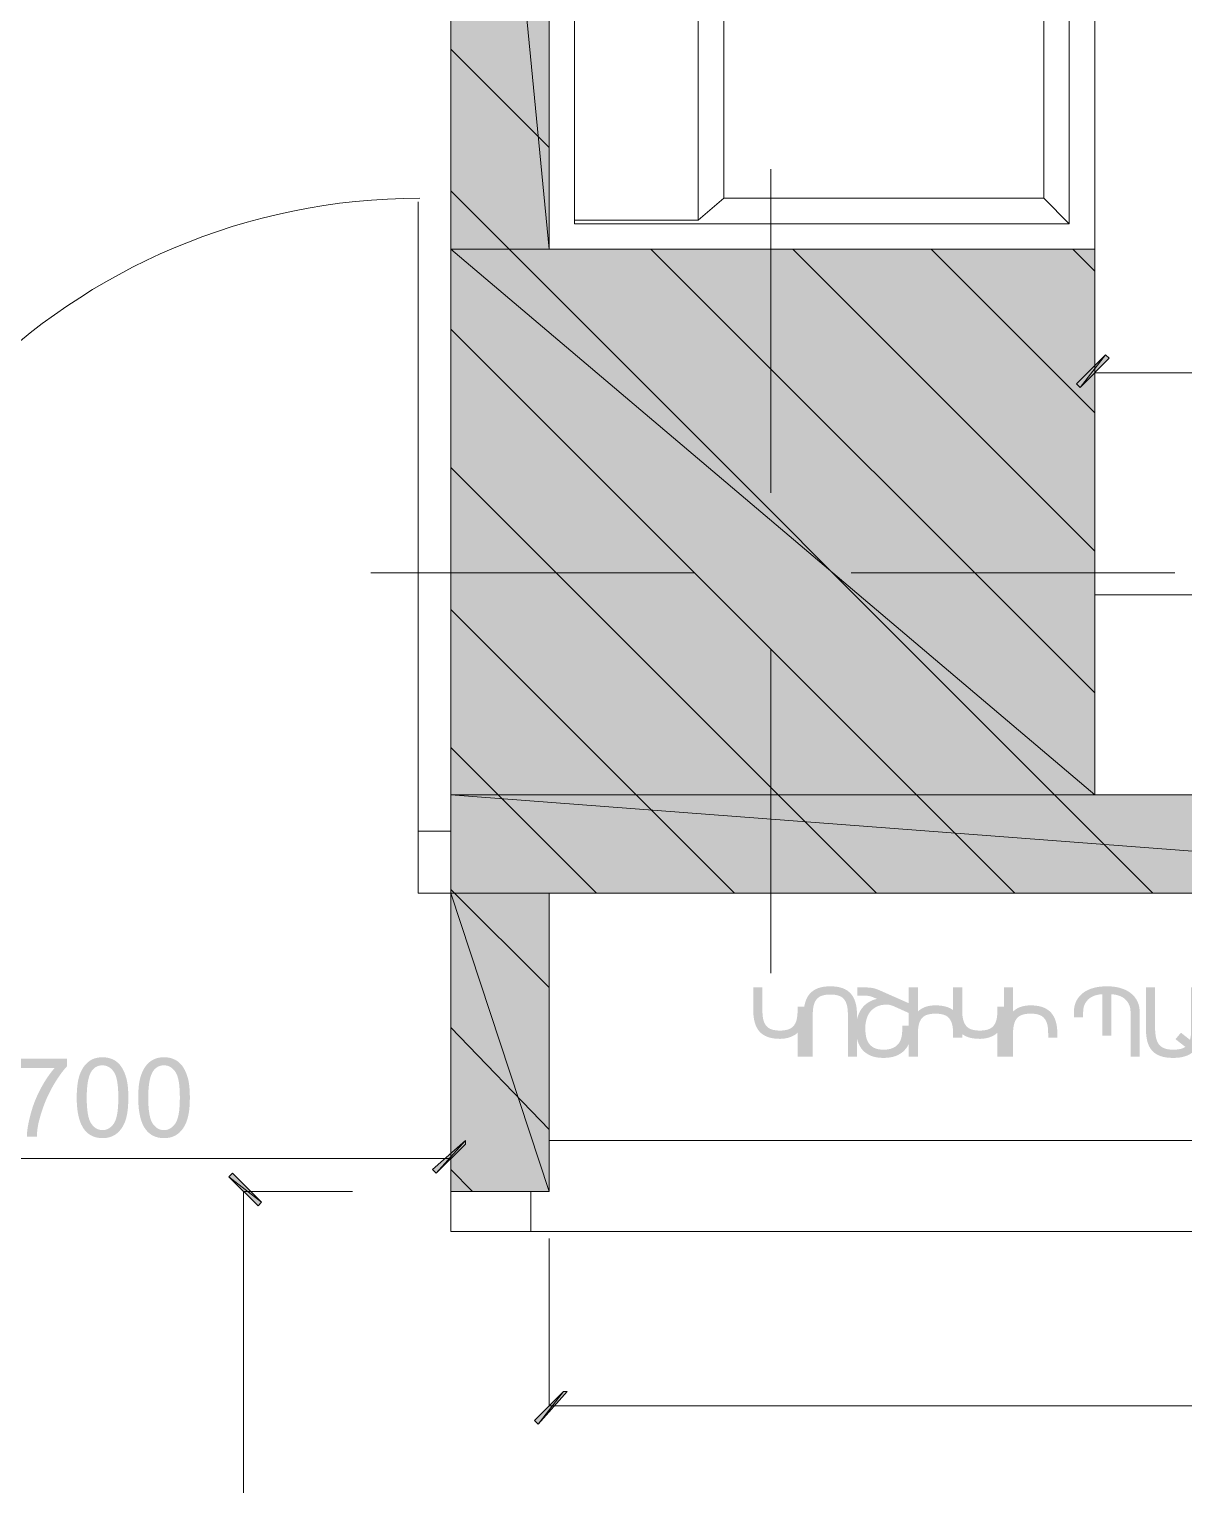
# Model space of a CAD drawing. Header units: inches. Extents: x 23 to 314, y 14 to 225.
# Drawn here: x 185.31 to 201.49, y 121.15 to 141.55 of the extents above; entities that cross this region are included whole.
import ezdxf

# ---------------------------------------------------------------- set-up
doc = ezdxf.new("R2010")
doc.units = ezdxf.units.IN
for name, color, linetype in [('BUYSER', 7, 'Continuous'), ('DIM', 7, 'Continuous'), ('Doors', 7, 'Continuous'), ('KAHUYQNER', 7, 'Continuous'), ('walls', 7, 'Continuous')]:
    doc.layers.add(name, color=color, linetype=linetype)

msp = doc.modelspace()

# ---------------------------------------------------------------- hatches: boundary and pattern name
at = {"layer": 'BUYSER', "true_color": 0x939598, "transparency": 33554687}
for points in [[(192.598, 138.464), (191.222, 138.464), (191.222, 152.684), (192.598, 152.684)], [(200.244, 130.819), (191.222, 130.819), (191.222, 138.464), (200.244, 138.464)], [(209.367, 129.443), (191.222, 129.443), (191.222, 130.819), (209.367, 130.819)], [(192.598, 125.263), (191.222, 125.263), (191.222, 129.443), (192.598, 129.443)]]:
    msp.add_hatch(color=252, dxfattribs=at).paths.add_polyline_path(points, flags=0)
at = {"layer": 'DIM', "true_color": 0x6ec1dd, "transparency": 33554687}
for points in [[(200.04, 136.527), (199.989, 136.578), (200.396, 136.986), (200.447, 136.935)], [(191.426, 125.977), (191.426, 125.926), (191.018, 125.518), (190.967, 125.569)], [(188.113, 125.467), (188.164, 125.518), (188.572, 125.11), (188.521, 125.059)], [(192.445, 122.001), (192.394, 122.052), (192.802, 122.46), (192.853, 122.46)]]:
    msp.add_hatch(color=133, dxfattribs=at).paths.add_polyline_path(points, flags=0)
h = msp.add_hatch(color=133, dxfattribs=at)
edge = h.paths.add_edge_path(flags=0)
edge.add_spline(control_points=[(185.128, 126.992), (185.128, 126.992), (185.128, 127.123), (185.128, 127.123), (185.128, 127.123), (185.846, 127.123), (185.846, 127.123), (185.846, 127.123), (185.846, 127.017), (185.846, 127.017), (185.777, 126.943), (185.707, 126.843), (185.636, 126.717), (185.568, 126.595), (185.515, 126.467), (185.476, 126.333), (185.46, 126.278), (185.447, 126.23), (185.439, 126.188), (185.429, 126.132), (185.423, 126.079), (185.423, 126.028), (185.423, 126.028), (185.283, 126.028), (185.283, 126.028), (185.283, 126.111), (185.301, 126.217), (185.335, 126.344), (185.367, 126.467), (185.414, 126.586), (185.476, 126.702), (185.537, 126.817), (185.603, 126.914), (185.672, 126.992), (185.672, 126.992), (185.128, 126.992), (185.128, 126.992)], knot_values=[0, 0, 0, 0, 1, 1, 1, 2, 2, 2, 3, 3, 3, 4, 4, 4, 5, 5, 5, 6, 6, 6, 7, 7, 7, 8, 8, 8, 9, 9, 9, 10, 10, 10, 11, 11, 11, 12, 12, 12, 12], degree=3, periodic=1)
h = msp.add_hatch(color=133, dxfattribs=at)
edge = h.paths.add_edge_path(flags=0)
edge.add_spline(control_points=[(185.981, 126.575), (185.981, 126.64), (185.984, 126.699), (185.991, 126.752), (185.997, 126.805), (186.007, 126.851), (186.021, 126.891), (186.048, 126.971), (186.089, 127.033), (186.142, 127.076), (186.195, 127.12), (186.262, 127.142), (186.343, 127.142), (186.402, 127.142), (186.454, 127.13), (186.499, 127.106), (186.544, 127.082), (186.581, 127.047), (186.61, 127.003), (186.639, 126.958), (186.662, 126.903), (186.679, 126.838), (186.696, 126.772), (186.704, 126.685), (186.704, 126.575), (186.704, 126.443), (186.691, 126.338), (186.665, 126.259), (186.638, 126.181), (186.598, 126.119), (186.544, 126.075), (186.491, 126.031), (186.423, 126.009), (186.343, 126.009), (186.236, 126.009), (186.152, 126.047), (186.091, 126.124), (186.018, 126.217), (185.981, 126.367), (185.981, 126.575)], knot_values=[0, 0, 0, 0, 1, 1, 1, 2, 2, 2, 3, 3, 3, 4, 4, 4, 5, 5, 5, 6, 6, 6, 7, 7, 7, 8, 8, 8, 9, 9, 9, 10, 10, 10, 11, 11, 11, 12, 12, 12, 13, 13, 13, 13], degree=3, periodic=1)
edge = h.paths.add_edge_path(flags=0)
edge.add_spline(control_points=[(186.121, 126.575), (186.121, 126.394), (186.142, 126.273), (186.185, 126.212), (186.227, 126.151), (186.28, 126.121), (186.343, 126.121), (186.404, 126.121), (186.457, 126.151), (186.5, 126.212), (186.543, 126.273), (186.564, 126.394), (186.564, 126.575), (186.564, 126.758), (186.543, 126.879), (186.5, 126.939), (186.458, 126.999), (186.405, 127.029), (186.341, 127.029), (186.279, 127.029), (186.229, 127.003), (186.191, 126.95), (186.144, 126.882), (186.121, 126.757), (186.121, 126.575)], knot_values=[0, 0, 0, 0, 1, 1, 1, 2, 2, 2, 3, 3, 3, 4, 4, 4, 5, 5, 5, 6, 6, 6, 7, 7, 7, 8, 8, 8, 8], degree=3, periodic=1)
h = msp.add_hatch(color=133, dxfattribs=at)
edge = h.paths.add_edge_path(flags=0)
edge.add_spline(control_points=[(186.843, 126.575), (186.843, 126.64), (186.846, 126.699), (186.852, 126.752), (186.859, 126.805), (186.869, 126.851), (186.883, 126.891), (186.91, 126.971), (186.95, 127.033), (187.003, 127.076), (187.057, 127.12), (187.124, 127.142), (187.204, 127.142), (187.263, 127.142), (187.315, 127.13), (187.361, 127.106), (187.406, 127.082), (187.443, 127.047), (187.472, 127.003), (187.501, 126.958), (187.524, 126.903), (187.541, 126.838), (187.558, 126.772), (187.566, 126.685), (187.566, 126.575), (187.566, 126.443), (187.553, 126.338), (187.526, 126.259), (187.5, 126.181), (187.46, 126.119), (187.406, 126.075), (187.352, 126.031), (187.285, 126.009), (187.204, 126.009), (187.097, 126.009), (187.013, 126.047), (186.952, 126.124), (186.879, 126.217), (186.843, 126.367), (186.843, 126.575)], knot_values=[0, 0, 0, 0, 1, 1, 1, 2, 2, 2, 3, 3, 3, 4, 4, 4, 5, 5, 5, 6, 6, 6, 7, 7, 7, 8, 8, 8, 9, 9, 9, 10, 10, 10, 11, 11, 11, 12, 12, 12, 13, 13, 13, 13], degree=3, periodic=1)
edge = h.paths.add_edge_path(flags=0)
edge.add_spline(control_points=[(186.983, 126.575), (186.983, 126.394), (187.004, 126.273), (187.046, 126.212), (187.089, 126.151), (187.141, 126.121), (187.204, 126.121), (187.266, 126.121), (187.318, 126.151), (187.361, 126.212), (187.405, 126.273), (187.426, 126.394), (187.426, 126.575), (187.426, 126.758), (187.405, 126.879), (187.362, 126.939), (187.319, 126.999), (187.266, 127.029), (187.203, 127.029), (187.141, 127.029), (187.091, 127.003), (187.053, 126.95), (187.006, 126.882), (186.983, 126.757), (186.983, 126.575)], knot_values=[0, 0, 0, 0, 1, 1, 1, 2, 2, 2, 3, 3, 3, 4, 4, 4, 5, 5, 5, 6, 6, 6, 7, 7, 7, 8, 8, 8, 8], degree=3, periodic=1)
at = {"layer": 'KAHUYQNER', "true_color": 0x939598, "transparency": 33554687}
h = msp.add_hatch(color=252, dxfattribs=at)
edge = h.paths.add_edge_path(flags=0)
edge.add_spline(control_points=[(196.208, 127.149), (196.208, 127.149), (196.08, 127.149), (196.08, 127.149), (196.08, 127.149), (196.08, 127.486), (196.08, 127.486), (196.068, 127.474), (196.053, 127.463), (196.036, 127.452), (196.019, 127.442), (195.999, 127.433), (195.978, 127.425), (195.957, 127.417), (195.934, 127.411), (195.91, 127.407), (195.885, 127.402), (195.86, 127.4), (195.833, 127.4), (195.767, 127.4), (195.71, 127.409), (195.662, 127.426), (195.615, 127.444), (195.576, 127.469), (195.546, 127.503), (195.516, 127.537), (195.494, 127.579), (195.48, 127.63), (195.466, 127.68), (195.459, 127.737), (195.459, 127.803), (195.459, 127.803), (195.459, 128.12), (195.459, 128.12), (195.459, 128.12), (195.588, 128.12), (195.588, 128.12), (195.588, 128.12), (195.588, 127.794), (195.588, 127.794), (195.588, 127.741), (195.592, 127.697), (195.602, 127.661), (195.612, 127.626), (195.627, 127.597), (195.647, 127.576), (195.667, 127.554), (195.692, 127.539), (195.723, 127.53), (195.754, 127.521), (195.791, 127.516), (195.833, 127.516), (195.876, 127.516), (195.912, 127.521), (195.943, 127.53), (195.974, 127.539), (196, 127.554), (196.02, 127.576), (196.04, 127.597), (196.055, 127.626), (196.065, 127.661), (196.075, 127.697), (196.08, 127.741), (196.08, 127.794), (196.08, 127.794), (196.08, 127.852), (196.08, 127.852), (196.08, 127.852), (196.208, 127.852), (196.208, 127.852), (196.208, 127.852), (196.208, 127.149), (196.208, 127.149)], knot_values=[0, 0, 0, 0, 1, 1, 1, 2, 2, 2, 3, 3, 3, 4, 4, 4, 5, 5, 5, 6, 6, 6, 7, 7, 7, 8, 8, 8, 9, 9, 9, 10, 10, 10, 11, 11, 11, 12, 12, 12, 13, 13, 13, 14, 14, 14, 15, 15, 15, 16, 16, 16, 17, 17, 17, 18, 18, 18, 19, 19, 19, 20, 20, 20, 21, 21, 21, 22, 22, 22, 23, 23, 23, 24, 24, 24, 24], degree=3, periodic=1)
h = msp.add_hatch(color=252, dxfattribs=at)
edge = h.paths.add_edge_path(flags=0)
edge.add_spline(control_points=[(196.539, 128.136), (196.606, 128.136), (196.663, 128.128), (196.71, 128.11), (196.757, 128.093), (196.796, 128.067), (196.826, 128.033), (196.856, 127.999), (196.878, 127.957), (196.892, 127.907), (196.906, 127.857), (196.913, 127.799), (196.913, 127.734), (196.913, 127.734), (196.913, 127.149), (196.913, 127.149), (196.913, 127.149), (196.785, 127.149), (196.785, 127.149), (196.785, 127.149), (196.785, 127.742), (196.785, 127.742), (196.785, 127.795), (196.78, 127.84), (196.77, 127.875), (196.761, 127.911), (196.746, 127.939), (196.726, 127.961), (196.706, 127.983), (196.68, 127.998), (196.649, 128.007), (196.618, 128.016), (196.582, 128.021), (196.539, 128.021), (196.497, 128.021), (196.46, 128.016), (196.429, 128.007), (196.399, 127.998), (196.373, 127.983), (196.353, 127.961), (196.332, 127.939), (196.317, 127.911), (196.308, 127.875), (196.298, 127.84), (196.293, 127.795), (196.293, 127.742), (196.293, 127.742), (196.293, 127.149), (196.293, 127.149), (196.293, 127.149), (196.165, 127.149), (196.165, 127.149), (196.165, 127.149), (196.165, 127.734), (196.165, 127.734), (196.165, 127.799), (196.172, 127.857), (196.186, 127.907), (196.2, 127.957), (196.222, 127.999), (196.252, 128.033), (196.283, 128.067), (196.321, 128.093), (196.368, 128.11), (196.416, 128.128), (196.473, 128.136), (196.539, 128.136)], knot_values=[0, 0, 0, 0, 1, 1, 1, 2, 2, 2, 3, 3, 3, 4, 4, 4, 5, 5, 5, 6, 6, 6, 7, 7, 7, 8, 8, 8, 9, 9, 9, 10, 10, 10, 11, 11, 11, 12, 12, 12, 13, 13, 13, 14, 14, 14, 15, 15, 15, 16, 16, 16, 17, 17, 17, 18, 18, 18, 19, 19, 19, 20, 20, 20, 21, 21, 21, 22, 22, 22, 22], degree=3, periodic=1)
h = msp.add_hatch(color=252, dxfattribs=at)
edge = h.paths.add_edge_path(flags=0)
edge.add_spline(control_points=[(197.142, 127.981), (197.123, 127.99), (197.102, 127.996), (197.082, 128), (197.062, 128.004), (197.041, 128.005), (197.019, 128.005), (197.019, 128.005), (196.919, 128.005), (196.919, 128.005), (196.919, 128.005), (196.919, 128.12), (196.919, 128.12), (196.919, 128.12), (197.035, 128.12), (197.035, 128.12), (197.073, 128.12), (197.107, 128.117), (197.137, 128.111), (197.167, 128.104), (197.196, 128.095), (197.225, 128.082), (197.225, 128.082), (197.636, 127.9), (197.636, 127.9), (197.636, 127.9), (197.636, 127.763), (197.636, 127.763), (197.636, 127.763), (197.421, 127.86), (197.421, 127.86), (197.405, 127.866), (197.39, 127.871), (197.375, 127.875), (197.361, 127.878), (197.345, 127.88), (197.328, 127.88), (197.275, 127.88), (197.229, 127.87), (197.191, 127.852), (197.153, 127.834), (197.122, 127.809), (197.098, 127.779), (197.074, 127.749), (197.057, 127.714), (197.046, 127.676), (197.035, 127.637), (197.029, 127.597), (197.029, 127.556), (197.029, 127.514), (197.032, 127.474), (197.039, 127.437), (197.046, 127.4), (197.058, 127.368), (197.077, 127.34), (197.095, 127.312), (197.121, 127.289), (197.154, 127.273), (197.187, 127.257), (197.23, 127.248), (197.283, 127.248), (197.333, 127.248), (197.374, 127.255), (197.408, 127.269), (197.442, 127.283), (197.469, 127.302), (197.489, 127.326), (197.51, 127.35), (197.524, 127.379), (197.533, 127.411), (197.542, 127.444), (197.546, 127.479), (197.546, 127.517), (197.546, 127.517), (197.546, 127.586), (197.546, 127.586), (197.546, 127.586), (197.675, 127.586), (197.675, 127.586), (197.675, 127.586), (197.675, 127.519), (197.675, 127.519), (197.675, 127.463), (197.667, 127.411), (197.652, 127.364), (197.636, 127.316), (197.612, 127.276), (197.58, 127.242), (197.548, 127.207), (197.508, 127.181), (197.459, 127.161), (197.409, 127.142), (197.351, 127.133), (197.283, 127.133), (197.218, 127.133), (197.161, 127.142), (197.113, 127.161), (197.065, 127.18), (197.025, 127.207), (196.993, 127.242), (196.961, 127.277), (196.937, 127.32), (196.922, 127.369), (196.906, 127.419), (196.898, 127.475), (196.898, 127.537), (196.898, 127.598), (196.905, 127.653), (196.92, 127.702), (196.934, 127.75), (196.955, 127.792), (196.981, 127.827), (197.007, 127.862), (197.039, 127.891), (197.075, 127.913), (197.111, 127.935), (197.15, 127.95), (197.193, 127.96), (197.193, 127.96), (197.142, 127.981), (197.142, 127.981)], knot_values=[0, 0, 0, 0, 1, 1, 1, 2, 2, 2, 3, 3, 3, 4, 4, 4, 5, 5, 5, 6, 6, 6, 7, 7, 7, 8, 8, 8, 9, 9, 9, 10, 10, 10, 11, 11, 11, 12, 12, 12, 13, 13, 13, 14, 14, 14, 15, 15, 15, 16, 16, 16, 17, 17, 17, 18, 18, 18, 19, 19, 19, 20, 20, 20, 21, 21, 21, 22, 22, 22, 23, 23, 23, 24, 24, 24, 25, 25, 25, 26, 26, 26, 27, 27, 27, 28, 28, 28, 29, 29, 29, 30, 30, 30, 31, 31, 31, 32, 32, 32, 33, 33, 33, 34, 34, 34, 35, 35, 35, 36, 36, 36, 37, 37, 37, 38, 38, 38, 39, 39, 39, 40, 40, 40, 40], degree=3, periodic=1)
h = msp.add_hatch(color=252, dxfattribs=at)
edge = h.paths.add_edge_path(flags=0)
edge.add_spline(control_points=[(197.638, 128.12), (197.638, 128.12), (197.767, 128.12), (197.767, 128.12), (197.767, 128.12), (197.767, 127.783), (197.767, 127.783), (197.794, 127.811), (197.829, 127.832), (197.87, 127.847), (197.912, 127.862), (197.959, 127.869), (198.013, 127.869), (198.08, 127.869), (198.136, 127.86), (198.184, 127.843), (198.231, 127.825), (198.27, 127.8), (198.3, 127.766), (198.33, 127.732), (198.352, 127.69), (198.366, 127.639), (198.38, 127.589), (198.387, 127.532), (198.387, 127.466), (198.387, 127.466), (198.387, 127.415), (198.387, 127.415), (198.387, 127.415), (198.259, 127.415), (198.259, 127.415), (198.259, 127.415), (198.259, 127.475), (198.259, 127.475), (198.259, 127.528), (198.254, 127.572), (198.244, 127.608), (198.234, 127.643), (198.219, 127.672), (198.199, 127.693), (198.179, 127.715), (198.154, 127.73), (198.123, 127.739), (198.092, 127.749), (198.055, 127.753), (198.013, 127.753), (197.971, 127.753), (197.935, 127.749), (197.905, 127.74), (197.874, 127.732), (197.849, 127.717), (197.829, 127.697), (197.808, 127.676), (197.793, 127.649), (197.783, 127.616), (197.773, 127.582), (197.767, 127.54), (197.767, 127.49), (197.767, 127.49), (197.767, 127.149), (197.767, 127.149), (197.767, 127.149), (197.638, 127.149), (197.638, 127.149), (197.638, 127.149), (197.638, 128.12), (197.638, 128.12)], knot_values=[0, 0, 0, 0, 1, 1, 1, 2, 2, 2, 3, 3, 3, 4, 4, 4, 5, 5, 5, 6, 6, 6, 7, 7, 7, 8, 8, 8, 9, 9, 9, 10, 10, 10, 11, 11, 11, 12, 12, 12, 13, 13, 13, 14, 14, 14, 15, 15, 15, 16, 16, 16, 17, 17, 17, 18, 18, 18, 19, 19, 19, 20, 20, 20, 21, 21, 21, 22, 22, 22, 22], degree=3, periodic=1)
h = msp.add_hatch(color=252, dxfattribs=at)
edge = h.paths.add_edge_path(flags=0)
edge.add_spline(control_points=[(199.008, 127.149), (199.008, 127.149), (198.879, 127.149), (198.879, 127.149), (198.879, 127.149), (198.879, 127.486), (198.879, 127.486), (198.867, 127.474), (198.853, 127.463), (198.836, 127.452), (198.818, 127.442), (198.799, 127.433), (198.778, 127.425), (198.757, 127.417), (198.734, 127.411), (198.71, 127.407), (198.685, 127.402), (198.66, 127.4), (198.633, 127.4), (198.566, 127.4), (198.509, 127.409), (198.462, 127.426), (198.415, 127.444), (198.376, 127.469), (198.346, 127.503), (198.316, 127.537), (198.294, 127.579), (198.28, 127.63), (198.266, 127.68), (198.259, 127.737), (198.259, 127.803), (198.259, 127.803), (198.259, 128.12), (198.259, 128.12), (198.259, 128.12), (198.387, 128.12), (198.387, 128.12), (198.387, 128.12), (198.387, 127.794), (198.387, 127.794), (198.387, 127.741), (198.392, 127.697), (198.402, 127.661), (198.412, 127.626), (198.427, 127.597), (198.447, 127.576), (198.467, 127.554), (198.492, 127.539), (198.523, 127.53), (198.554, 127.521), (198.591, 127.516), (198.633, 127.516), (198.675, 127.516), (198.712, 127.521), (198.743, 127.53), (198.774, 127.539), (198.799, 127.554), (198.82, 127.576), (198.84, 127.597), (198.855, 127.626), (198.865, 127.661), (198.875, 127.697), (198.879, 127.741), (198.879, 127.794), (198.879, 127.794), (198.879, 127.852), (198.879, 127.852), (198.879, 127.852), (199.008, 127.852), (199.008, 127.852), (199.008, 127.852), (199.008, 127.149), (199.008, 127.149)], knot_values=[0, 0, 0, 0, 1, 1, 1, 2, 2, 2, 3, 3, 3, 4, 4, 4, 5, 5, 5, 6, 6, 6, 7, 7, 7, 8, 8, 8, 9, 9, 9, 10, 10, 10, 11, 11, 11, 12, 12, 12, 13, 13, 13, 14, 14, 14, 15, 15, 15, 16, 16, 16, 17, 17, 17, 18, 18, 18, 19, 19, 19, 20, 20, 20, 21, 21, 21, 22, 22, 22, 23, 23, 23, 24, 24, 24, 24], degree=3, periodic=1)
h = msp.add_hatch(color=252, dxfattribs=at)
edge = h.paths.add_edge_path(flags=0)
edge.add_spline(control_points=[(198.971, 128.12), (198.971, 128.12), (199.099, 128.12), (199.099, 128.12), (199.099, 128.12), (199.099, 127.783), (199.099, 127.783), (199.127, 127.811), (199.162, 127.832), (199.203, 127.847), (199.245, 127.862), (199.292, 127.869), (199.346, 127.869), (199.412, 127.869), (199.469, 127.86), (199.517, 127.843), (199.564, 127.825), (199.602, 127.8), (199.632, 127.766), (199.662, 127.732), (199.685, 127.69), (199.699, 127.639), (199.713, 127.589), (199.72, 127.532), (199.72, 127.466), (199.72, 127.466), (199.72, 127.415), (199.72, 127.415), (199.72, 127.415), (199.591, 127.415), (199.591, 127.415), (199.591, 127.415), (199.591, 127.475), (199.591, 127.475), (199.591, 127.528), (199.587, 127.572), (199.577, 127.608), (199.567, 127.643), (199.552, 127.672), (199.532, 127.693), (199.512, 127.715), (199.487, 127.73), (199.456, 127.739), (199.425, 127.749), (199.388, 127.753), (199.346, 127.753), (199.304, 127.753), (199.268, 127.749), (199.238, 127.74), (199.207, 127.732), (199.182, 127.717), (199.162, 127.697), (199.141, 127.676), (199.126, 127.649), (199.116, 127.616), (199.106, 127.582), (199.1, 127.54), (199.099, 127.49), (199.099, 127.49), (199.099, 127.149), (199.099, 127.149), (199.099, 127.149), (198.971, 127.149), (198.971, 127.149), (198.971, 127.149), (198.971, 128.12), (198.971, 128.12)], knot_values=[0, 0, 0, 0, 1, 1, 1, 2, 2, 2, 3, 3, 3, 4, 4, 4, 5, 5, 5, 6, 6, 6, 7, 7, 7, 8, 8, 8, 9, 9, 9, 10, 10, 10, 11, 11, 11, 12, 12, 12, 13, 13, 13, 14, 14, 14, 15, 15, 15, 16, 16, 16, 17, 17, 17, 18, 18, 18, 19, 19, 19, 20, 20, 20, 21, 21, 21, 22, 22, 22, 22], degree=3, periodic=1)
h = msp.add_hatch(color=252, dxfattribs=at)
edge = h.paths.add_edge_path(flags=0)
edge.add_spline(control_points=[(200.873, 127.149), (200.873, 127.149), (200.745, 127.149), (200.745, 127.149), (200.745, 127.149), (200.745, 127.774), (200.745, 127.774), (200.745, 127.811), (200.739, 127.845), (200.726, 127.875), (200.714, 127.905), (200.696, 127.931), (200.673, 127.952), (200.65, 127.974), (200.622, 127.991), (200.589, 128.003), (200.555, 128.016), (200.518, 128.023), (200.477, 128.025), (200.477, 128.025), (200.477, 127.445), (200.477, 127.445), (200.477, 127.445), (200.349, 127.445), (200.349, 127.445), (200.349, 127.445), (200.349, 128.025), (200.349, 128.025), (200.318, 128.024), (200.287, 128.019), (200.256, 128.01), (200.224, 128.001), (200.195, 127.986), (200.169, 127.967), (200.143, 127.947), (200.122, 127.921), (200.106, 127.89), (200.089, 127.858), (200.081, 127.819), (200.081, 127.774), (200.081, 127.774), (200.081, 127.703), (200.081, 127.703), (200.081, 127.703), (199.952, 127.703), (199.952, 127.703), (199.952, 127.703), (199.952, 127.778), (199.952, 127.778), (199.952, 127.835), (199.963, 127.885), (199.985, 127.93), (200.007, 127.974), (200.038, 128.011), (200.078, 128.042), (200.118, 128.073), (200.167, 128.096), (200.223, 128.112), (200.28, 128.128), (200.344, 128.136), (200.414, 128.136), (200.484, 128.136), (200.548, 128.128), (200.605, 128.111), (200.662, 128.094), (200.71, 128.07), (200.749, 128.039), (200.789, 128.008), (200.82, 127.97), (200.841, 127.925), (200.863, 127.88), (200.873, 127.83), (200.873, 127.774), (200.873, 127.774), (200.873, 127.149), (200.873, 127.149)], knot_values=[0, 0, 0, 0, 1, 1, 1, 2, 2, 2, 3, 3, 3, 4, 4, 4, 5, 5, 5, 6, 6, 6, 7, 7, 7, 8, 8, 8, 9, 9, 9, 10, 10, 10, 11, 11, 11, 12, 12, 12, 13, 13, 13, 14, 14, 14, 15, 15, 15, 16, 16, 16, 17, 17, 17, 18, 18, 18, 19, 19, 19, 20, 20, 20, 21, 21, 21, 22, 22, 22, 23, 23, 23, 24, 24, 24, 25, 25, 25, 25], degree=3, periodic=1)
h = msp.add_hatch(color=252, dxfattribs=at)
edge = h.paths.add_edge_path(flags=0)
edge.add_spline(control_points=[(201.375, 127.395), (201.375, 127.395), (201.451, 127.486), (201.451, 127.486), (201.451, 127.486), (201.578, 127.386), (201.578, 127.386), (201.585, 127.408), (201.589, 127.433), (201.591, 127.461), (201.593, 127.489), (201.594, 127.52), (201.594, 127.554), (201.594, 127.554), (201.594, 128.12), (201.594, 128.12), (201.594, 128.12), (201.723, 128.12), (201.723, 128.12), (201.723, 128.12), (201.723, 127.53), (201.723, 127.53), (201.723, 127.438), (201.71, 127.362), (201.682, 127.303), (201.682, 127.303), (201.807, 127.206), (201.807, 127.206), (201.807, 127.206), (201.731, 127.115), (201.731, 127.115), (201.731, 127.115), (201.611, 127.209), (201.611, 127.209), (201.55, 127.158), (201.46, 127.133), (201.342, 127.133), (201.275, 127.133), (201.217, 127.141), (201.169, 127.157), (201.12, 127.173), (201.081, 127.198), (201.05, 127.231), (201.02, 127.264), (200.997, 127.306), (200.983, 127.355), (200.969, 127.405), (200.961, 127.463), (200.961, 127.53), (200.961, 127.53), (200.961, 128.12), (200.961, 128.12), (200.961, 128.12), (201.089, 128.12), (201.089, 128.12), (201.089, 128.12), (201.089, 127.554), (201.089, 127.554), (201.089, 127.499), (201.094, 127.453), (201.102, 127.415), (201.111, 127.376), (201.126, 127.345), (201.145, 127.32), (201.165, 127.295), (201.191, 127.277), (201.224, 127.266), (201.256, 127.254), (201.295, 127.248), (201.342, 127.248), (201.378, 127.248), (201.411, 127.251), (201.439, 127.257), (201.468, 127.263), (201.492, 127.273), (201.512, 127.288), (201.512, 127.288), (201.375, 127.395), (201.375, 127.395)], knot_values=[0, 0, 0, 0, 1, 1, 1, 2, 2, 2, 3, 3, 3, 4, 4, 4, 5, 5, 5, 6, 6, 6, 7, 7, 7, 8, 8, 8, 9, 9, 9, 10, 10, 10, 11, 11, 11, 12, 12, 12, 13, 13, 13, 14, 14, 14, 15, 15, 15, 16, 16, 16, 17, 17, 17, 18, 18, 18, 19, 19, 19, 20, 20, 20, 21, 21, 21, 22, 22, 22, 23, 23, 23, 24, 24, 24, 25, 25, 25, 26, 26, 26, 26], degree=3, periodic=1)

# ---------------------------------------------------------------- linework, layer by layer
at = {"layer": 'BUYSER', "color": 252, "linetype": 'Continuous', "lineweight": 5, "true_color": 0x939598}
for points in [[(192.598, 138.464), (192.598, 152.684), (191.222, 152.684)], [(192.598, 138.464), (191.222, 138.464), (191.222, 152.684)], [(191.222, 152.684), (192.598, 138.464)], [(200.244, 130.819), (200.244, 138.464), (191.222, 138.464)], [(200.244, 130.819), (191.222, 130.819), (191.222, 138.464)], [(191.222, 138.464), (200.244, 130.819)], [(209.367, 129.443), (209.367, 130.819), (191.222, 130.819)], [(209.367, 129.443), (191.222, 129.443), (191.222, 130.819)], [(191.222, 130.819), (209.367, 129.443)], [(192.598, 125.263), (192.598, 129.443), (191.222, 129.443)], [(192.598, 125.263), (191.222, 125.263), (191.222, 129.443)], [(191.222, 129.443), (192.598, 125.263)], [(209.367, 129.443), (200.244, 129.443)]]:
    msp.add_lwpolyline(points, dxfattribs=at)
at = {"layer": 'BUYSER', "color": 251, "linetype": 'Continuous', "lineweight": 5, "true_color": 0x636466}
for points in [[(192.598, 139.891), (191.222, 141.267)], [(201.059, 129.443), (191.222, 139.28)], [(200.244, 132.246), (194.025, 138.464)], [(200.244, 134.234), (196.013, 138.464)], [(200.244, 136.171), (197.95, 138.464)], [(200.244, 138.158), (199.938, 138.464)], [(199.122, 129.443), (191.222, 137.343)], [(197.185, 129.443), (191.222, 135.406)], [(195.198, 129.443), (191.222, 133.418)], [(193.261, 129.443), (191.222, 131.481)], [(192.598, 128.118), (191.222, 129.494)], [(192.598, 126.13), (191.222, 127.557)], [(191.528, 125.263), (191.222, 125.569)]]:
    msp.add_lwpolyline(points, dxfattribs=at)
at = {"layer": 'DIM', "color": 133, "linetype": 'Continuous', "lineweight": 5, "true_color": 0x6ec1dd}
for points in [[(200.04, 136.527), (199.989, 136.578), (200.396, 136.986)], [(200.04, 136.527), (200.447, 136.935), (200.396, 136.986)], [(200.396, 136.986), (200.04, 136.527)], [(200.244, 132.195), (200.244, 136.731)], [(216.859, 132.195), (216.859, 136.731), (200.244, 136.731)], [(191.222, 128.067), (191.222, 125.722), (181.487, 125.722)], [(191.426, 125.977), (190.967, 125.569), (191.018, 125.518)], [(191.426, 125.977), (191.426, 125.926), (191.018, 125.518)], [(191.018, 125.518), (191.426, 125.977)], [(188.113, 125.467), (188.164, 125.518), (188.572, 125.11)], [(188.113, 125.467), (188.521, 125.059), (188.572, 125.11)], [(188.572, 125.11), (188.113, 125.467)], [(189.846, 125.263), (188.317, 125.263), (188.317, 112.776)], [(192.598, 124.601), (192.598, 122.256)], [(218.286, 124.601), (218.286, 122.256), (192.598, 122.256)], [(192.445, 122.001), (192.394, 122.052), (192.802, 122.46)], [(192.445, 122.001), (192.853, 122.46), (192.802, 122.46)], [(192.802, 122.46), (192.445, 122.001)]]:
    msp.add_lwpolyline(points, dxfattribs=at)
at = {"layer": 'Doors', "color": 18, "linetype": 'Continuous', "lineweight": 5, "true_color": 0x000000}
for points in [[(190.763, 130.309), (190.763, 139.127)], [(191.222, 130.309), (190.763, 130.309)], [(190.763, 130.309), (190.763, 129.443)], [(191.222, 129.443), (191.222, 130.309)], [(191.222, 130.309), (191.222, 129.443)], [(191.222, 130.309), (191.222, 129.443)], [(190.763, 129.443), (191.222, 129.443)], [(191.222, 124.703), (191.222, 125.263)], [(191.222, 125.263), (192.343, 125.263)], [(191.222, 125.263), (192.343, 125.263)], [(191.222, 125.263), (192.343, 125.263)], [(192.343, 125.263), (192.343, 124.703)], [(192.343, 125.263), (192.598, 125.263)], [(192.343, 124.703), (191.222, 124.703)], [(192.343, 124.703), (203.709, 124.703)]]:
    msp.add_lwpolyline(points, dxfattribs=at)
for points in [[(190.789, 139.178), (185.905, 139.178), (181.946, 135.219), (181.946, 130.335)], [(192.369, 113.337), (198.66, 113.337), (203.76, 118.437), (203.76, 124.728)]]:
    msp.add_open_spline(points, degree=3, dxfattribs=at)
at = {"layer": 'KAHUYQNER', "color": 8, "linetype": 'Continuous', "lineweight": 5, "true_color": 0x767676}
for points in [[(192.598, 152.684), (192.598, 138.464)], [(200.244, 138.464), (200.244, 152.684)], [(192.955, 138.821), (192.955, 152.328)], [(199.887, 152.328), (199.887, 138.821)], [(199.53, 139.178), (199.53, 151.971)], [(194.688, 145.447), (194.688, 138.872)], [(195.045, 145.447), (195.045, 139.178)], [(194.688, 138.872), (195.045, 139.178)], [(195.045, 139.178), (199.53, 139.178)], [(199.887, 138.821), (199.53, 139.178)], [(194.688, 138.872), (192.955, 138.872)], [(199.887, 138.821), (192.955, 138.821)], [(192.598, 138.464), (200.244, 138.464)]]:
    msp.add_lwpolyline(points, dxfattribs=at)
for points in [[(200.244, 130.819), (200.244, 133.622), (216.859, 133.622), (216.859, 130.819), (200.244, 130.819)], [(218.286, 129.443), (218.286, 125.977), (192.598, 125.977), (192.598, 129.443), (218.286, 129.443)]]:
    msp.add_lwpolyline(points, close=True, dxfattribs=at)
at = {"layer": 'walls', "color": 18, "linetype": 'Continuous', "lineweight": 5, "true_color": 0x000000}
for points in [[(130.519, 130.819), (144.739, 130.819), (144.739, 170.676), (53.913, 170.676), (53.913, 162.368), (51.11, 162.368), (51.11, 173.479), (270.274, 173.479), (270.274, 181.787), (273.026, 181.787), (273.026, 165.172), (270.274, 165.172), (270.274, 170.676), (218.286, 170.676), (218.286, 168.281), (216.859, 168.281), (216.859, 170.676), (182.914, 170.676), (182.914, 154.06), (200.244, 154.06), (200.244, 152.684), (192.598, 152.684), (192.598, 138.464)], [(191.222, 138.464), (191.222, 152.684), (171.803, 152.684), (171.803, 130.819), (181.487, 130.819), (181.487, 129.443), (170.427, 129.443), (170.427, 153.041), (171.395, 154.06), (181.487, 154.06), (181.487, 170.676), (164.871, 170.676), (164.871, 160.584), (163.852, 159.616), (163.495, 159.616), (163.495, 163.744), (146.166, 163.744), (146.166, 130.819), (160.692, 130.819), (160.692, 129.443), (130.519, 129.443)], [(195.707, 139.585), (195.707, 135.049)], [(191.222, 129.443), (191.222, 138.464)], [(192.598, 138.464), (200.244, 138.464), (200.244, 130.819), (209.367, 130.819), (209.367, 129.443), (200.244, 129.443), (192.598, 129.443), (192.598, 125.263), (191.222, 125.263), (191.222, 129.443)], [(190.101, 133.928), (194.637, 133.928)], [(201.365, 133.928), (196.829, 133.928)], [(195.707, 128.321), (195.707, 132.858)], [(200.244, 130.819), (209.367, 130.819), (209.367, 129.443), (200.244, 129.443)]]:
    msp.add_lwpolyline(points, dxfattribs=at)

doc.saveas('drawing.dxf')
